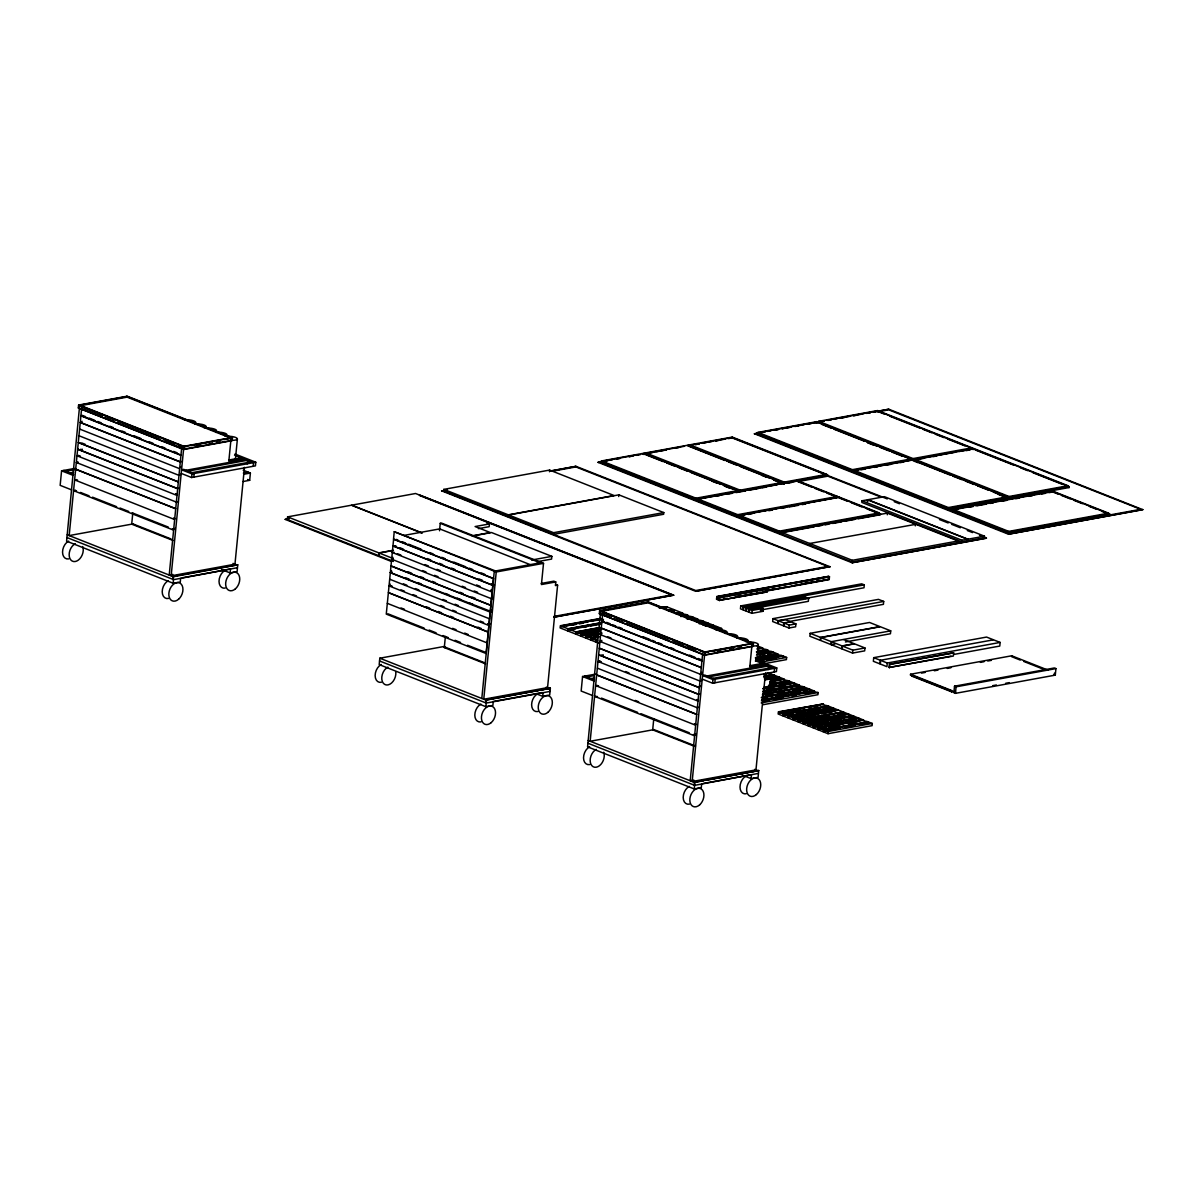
<?xml version="1.0" encoding="UTF-8"?>
<svg xmlns="http://www.w3.org/2000/svg" width="1203" height="1203" viewBox="0 0 1203 1203"><rect width="100%" height="100%" fill="white"/><g stroke="black" fill="none" stroke-linecap="round" stroke-linejoin="round"><path stroke-width="1.5" d="M74.586 468.448L61.579 470.824L60.15 485.35L71.609 489.877M78.315 407.967L78.601 405.065L127.202 396.193L232.45 437.742L232.164 440.644L183.563 449.516L78.315 407.967L184.119 449.426L184.405 446.508L79.157 404.96M81.639 408.298L69.172 535.576L132.977 523.922M82.105 421.291L80.36 422.554L180.179 461.952M82.195 449.095L82.105 449.907L80.556 449.29M132.781 513.14L131.698 524.162L173.082 540.493M181.683 447.787L169.202 575.064L172.841 574.402M174.57 529.109L175.322 528.117M180.615 467.501L181.352 466.508M232.45 437.742L183.848 446.614L171.157 575.831L234.961 564.192L244.465 467.35M173.112 579.455L173.427 576.252L237.758 564.808L237.096 571.636L230.089 572.914L221.487 569.515M180.63 578.372L180.285 582.011L173.277 583.29L173.427 576.252M191.623 477.516L191.969 473.892L255.788 462.238L255.427 465.877L191.623 477.516L181.202 473.411M193.818 477.125L194.179 473.486L183.758 469.381L181.563 469.771L191.969 473.892M230.916 439.937L228.841 461.14L243.156 458.538M235.442 458.914L237.397 438.945M230.089 572.914L230.45 569.29M247.186 463.892L247.532 460.253L188.134 471.095M243.066 481.516L249.683 480.313L250.389 473.05L243.156 470.193M253.231 466.283L253.577 462.644L234.525 455.125M285.201 519.38L288.87 518.854L285.201 519.38L391.336 561.44M421.456 532.869L351.411 505.215L287.592 516.869L287.322 519.591L393.351 561.455M378.614 555.636L378.87 552.899L287.592 516.869M378.945 555.756L379.216 553.034L392.103 550.673M485.395 663.064L443.621 646.567L379.802 658.206L379.186 664.582L485.877 706.702L492.884 705.424L493.23 701.785M495.561 570.974L394.238 531.711L393.531 538.974L493.561 578.463M390.103 584.929L390.193 584.056M391.426 571.56L391.501 570.688M392.734 558.192L392.81 557.32M419.546 495.004L673.635 595.169L553.981 617.154L673.635 595.169M447.125 489.832L441.591 490.989L447.11 489.982M439.516 530.764L440.238 523.32L441.516 523.079L543.515 563.35L541.425 584.553L555.756 581.951L555.41 585.575L557.606 585.169L547.56 687.605L483.756 699.244L496.237 571.981L394.238 531.711M443.817 489.38L443.651 491.065L508.147 516.523L508.313 514.839L614.101 495.531L549.606 470.072L443.817 489.38L508.313 514.839M485.681 663.906L444.298 647.575L445.381 636.552M489.035 522.508L486.824 522.914L489.426 523.937L489.155 526.673L478.418 528.628M491.08 590.538L491.155 589.726M481.801 698.477L494.283 571.199L541.561 562.568M489.937 624.327L490.012 623.455M491.245 610.959L491.335 610.086M485.711 702.868L486.027 699.665L550.357 688.221L549.696 695.048L542.688 696.326L535.816 693.62M485.877 706.702L486.553 699.875L550.357 688.221M508.658 514.974L508.493 516.658L553.41 534.388L663.62 514.267L663.785 512.583L618.868 494.854L508.658 514.974L553.575 532.703L663.785 512.583M549.44 471.756L549.606 470.072M553.41 534.388L553.575 532.703M473.095 535.891L491.501 532.538L551.846 556.357L551.576 559.079L536.839 561.771M542.688 696.326L543.049 692.702M549.846 688.026L550.042 691.424L486.238 703.063L379.531 660.943M600.372 618.432L560.327 625.74L560.117 627.921L567.726 630.928L567.936 628.748L600.703 622.763M550.192 471.02L575.966 466.313L552.027 470.824M600.959 618.673L560.914 625.981L560.824 626.853L601.59 618.913M601.034 622.898L568.267 628.883L568.057 631.064L575.666 634.056L575.876 631.891L599.545 627.56M601.62 623.124L568.854 629.109L568.763 629.981L600.417 623.71M599.876 627.695L576.207 632.011L575.996 634.192L580.688 636.041L580.899 633.861L599.109 630.537M600.462 627.921L576.793 632.252L576.703 633.124L599.259 628.507M599.44 630.673L581.229 633.996L581.019 636.176L585.711 638.026L585.921 635.846L600.477 633.199M612.733 459.606L597.996 462.433L607.199 460.764M600.026 630.913L581.816 634.222L581.726 635.094L598.823 631.485M638.522 454.629L600.222 461.621L600.132 462.493L852.145 561.996L984.31 537.861L984.475 536.177L884.431 496.689L867.904 499.711L867.739 501.395M653.214 452.358L645.635 453.696L645.71 452.884L740.116 490.162L740.04 490.974L644.011 453.2L601.59 460.944L601.515 461.757L695.905 499.019L826.596 475.17L826.672 474.358L732.266 437.08L689.845 444.824L689.755 445.651L784.161 482.914L784.251 482.102L689.845 444.824M599.004 633.65L586.252 635.981L586.041 638.161L590.733 640.011L590.944 637.831L598.222 636.507M595.575 674.131L582.568 676.507L581.154 691.033L592.613 695.56M600.207 634.131L586.748 637.079L586.838 636.207L599.575 633.891M598.553 636.643L591.274 637.966L591.064 640.146L595.756 641.996L595.966 639.816L591.771 639.064L591.861 638.191L599.139 636.868M599.32 613.665L599.605 610.748L648.206 601.891L753.439 643.44L753.168 646.342L704.567 655.214L599.32 613.665L705.108 655.109L705.394 652.206L600.162 610.658M597.515 640.417L597.425 641.289L596.297 639.951L596.086 642.131L599.214 643.364M602.643 613.981L590.162 741.259L653.966 729.619M601.786 633.786L601.876 632.913M603.38 619.334L603.214 621.019L601.936 621.259L701.966 660.748M601.786 640.342L600.056 641.455L699.86 681.018M603.109 655.59L603.184 654.778M618.703 496.538L618.868 494.854M643.906 454.508L644.011 453.2M644.267 454.448L644.342 453.576L684.477 446.253M653.77 718.838L652.688 729.845L694.086 746.191M662.763 608.237L666.402 607.575L666.492 606.703L660.447 607.47M668.056 610.477L673.515 609.485L667.124 606.959L666.402 607.575M724.777 460.448L688.056 445.952L688.146 445.14L645.71 452.884M674.342 610.718L673.845 609.605L668.387 610.613M676.327 613.741L681.785 612.748L682.281 613.846L686.477 614.598L681.018 615.59M695.785 500.268L695.875 499.395L600.222 461.621M695.905 499.019L695.996 498.207L601.59 460.944M696.131 500.388L696.206 499.516L731.153 493.14M681.349 615.725L686.808 614.733L687.304 615.831L691.499 616.583L686.041 617.575M692.326 617.816L691.83 616.718L686.372 617.71M692.958 618.056L693.048 617.184L696.522 618.568L691.063 619.56M695.665 591.29L830.04 566.628L695.665 591.29L441.606 490.839M691.394 619.695L696.853 618.688L697.349 619.801L701.544 620.553M698.732 622.447L702.372 621.786L702.462 620.913L696.417 621.68M699.364 622.688L703.003 622.026L703.093 621.154L706.567 622.522L699.289 623.861M702.672 653.485L690.191 780.747L693.845 780.085M695.65 733.92L696.221 734.672M700.296 686.552L701.048 685.56M701.695 672.327L702.266 673.063M707.394 623.755L706.898 622.658L701.439 623.65M708.026 624.011L708.101 623.139L711.59 624.507L706.131 625.515M694.116 785.138L694.432 781.935L758.762 770.506L758.085 777.333L751.093 778.612L742.492 775.213M701.635 784.07L701.274 787.694L694.281 788.973L694.943 782.145L758.762 770.506M706.462 625.635L711.92 624.643L713.048 625.996L713.123 625.124L716.612 626.492M732.161 438.403L732.266 437.08M828.626 576.357L716.808 596.477L716.522 599.38L717.334 596.673L828.626 576.357L828.356 579.275L791.86 585.921M829.484 576.703L717.665 596.808L717.379 599.711L718.176 597.019L829.484 576.703L829.198 579.605L763.514 591.59M718.522 597.154L766.537 588.688L718.522 597.154L718.236 600.056L727.89 598.598M718.747 600.252L719.033 597.35M719.078 600.387L719.364 597.485L766.867 588.808L767.108 591.921L719.078 600.387L767.108 591.921M719.605 600.598L719.89 597.696L767.394 589.019M717.439 627.725L716.943 626.628L712.973 627.154M712.612 683.214L712.973 679.575L776.777 667.936L776.431 671.56L712.612 683.214L702.191 679.093M714.823 682.808L715.183 679.184L704.763 675.063L702.552 675.469L712.973 679.575M721.424 630.658L721.635 628.477L718.146 627.109L714.507 627.771M738.341 491.275L738.416 490.463L695.996 498.207M737.514 516.734L737.604 515.861L838.762 497.395L797.378 481.05L780.822 484.072M737.619 515.486L737.695 514.673L837.544 496.448L837.453 497.26L737.619 515.486L697.499 499.651L697.575 498.839L737.695 514.673M737.845 516.869L737.935 515.997L779.318 532.327L880.491 513.861L880.401 514.734L858.325 518.764M739.213 516.117L739.304 515.305L839.138 497.08L879.258 512.914L879.182 513.741L779.333 531.952L739.213 516.117L744.762 515.11M874.04 411.907L888.776 409.215L1142.835 509.681L1008.475 534.207L754.401 433.742L758.085 433.08M756.627 433.08L852.28 470.839L912.581 459.832L816.927 422.073L756.627 433.08L756.537 433.952L1008.55 533.44L1140.7 509.32L888.701 409.832L877.679 411.832M864.295 584.869L861.694 583.846L740.732 605.921L740.446 608.823L743.048 609.846L743.334 606.944L864.295 584.869L864.01 587.771L805.363 598.477M911.272 459.711L911.363 458.899L816.957 421.636L757.995 432.388L757.905 433.2L852.31 470.478L973.603 448.448L1068.008 485.726L1067.918 486.538L1008.956 497.305L914.551 460.027L914.641 459.215L1009.046 496.493L1068.008 485.726M743.665 607.079L743.379 609.981L745.995 611.019L746.266 608.101L805.679 597.259L803.063 596.237L743.665 607.079L746.266 608.101M808.611 598.417L806.01 597.395L746.612 608.237L746.326 611.139L748.928 612.177L749.213 609.259L808.611 598.417L808.326 601.335L761.529 609.876M749.544 609.395L749.258 612.297L751.86 613.335L762.882 611.319L763.168 608.417L760.567 607.38L749.544 609.395L752.146 610.432L763.168 608.417M751.86 613.335L752.146 610.432M751.905 645.62L749.83 666.838L764.161 664.221M757.334 646.778L757.409 645.906M757.95 647.034L758.04 646.161L761.514 647.53L757.83 648.206M758.161 648.342L761.86 647.665L762.356 648.763L766.537 649.515L757.304 651.199M751.093 778.612L751.454 774.973M688.146 445.14L782.551 482.418L782.461 483.23L773.724 479.771M758.131 652.432L767.379 650.748L767.454 649.876L757.634 651.334M783.694 484.223L783.77 483.35L688.116 445.576M765.454 673.033L755.965 769.875L692.161 781.529L704.883 651.996L752.371 643.334L752.612 646.447L752.898 643.53L647.65 601.981M779.318 532.327L779.228 533.2L814.19 526.824M779.333 531.952L779.409 531.14L879.258 512.914M784.04 484.147L784.13 483.275L688.477 445.516L697.59 443.847M756.777 654.191L771.559 651.5L767.379 650.748M883.694 601.425L878.476 599.38L772.943 618.643L772.657 621.545L777.875 623.605L778.161 620.688L883.694 601.425L883.408 604.342L788.792 621.605M768.176 669.575L768.537 665.951L709.138 676.793M781.469 534.087L781.634 532.403L887.438 513.095L915.483 524.162L915.318 525.861M768.236 672.838L769.364 674.191L769.454 673.319L772.928 674.688L763.74 676.357M772.401 652.733L771.905 651.635L757.108 654.327M773.018 652.973L773.108 652.101L776.582 653.485M764.07 687.214L770.687 685.996L771.394 678.733L764.146 675.875M778.536 620.838L778.251 623.755L783.454 625.801L783.739 622.898L778.536 620.838L785.153 619.635L790.356 621.695M770.085 676.597L773.755 675.921L773.845 675.048L764.085 676.492M774.221 671.966L774.582 668.342L755.514 660.808M770.717 676.838L774.386 676.161L774.476 675.289L777.95 676.672M757.078 658.432L777.424 654.718L777.499 653.846L756.251 657.199M755.725 660.191L781.604 655.47L777.424 654.718M778.777 677.906L778.281 676.808L767.258 678.808M779.409 678.146L779.499 677.274L764.777 679.951M756.055 660.327L781.95 655.59L783.063 656.943L783.153 656.071L786.627 657.439L786.416 659.62L764.236 663.68M823.017 704.011L778.356 711.83L778.146 713.996L782.837 715.86L783.048 713.68L779.559 712.296L779.484 713.168L778.942 712.056L823.017 704.011L822.942 704.883L827.123 705.635M770.446 681.124L783.303 678.778L783.8 679.89L787.995 680.642L769.634 683.981M789.003 627.996L789.288 625.094L795.905 623.876L795.619 626.793L789.003 627.996L783.785 625.936L784.07 623.034L789.288 625.094M788.176 714.477L783.875 714.913L783.965 714.041L828.04 705.996L827.965 706.868M784.506 715.153L784.582 714.281L828.672 706.236L832.145 707.605L788.07 715.65L784.582 714.281M769.965 684.116L788.912 681.003L788.822 681.875L779.649 683.545M788.07 715.65L787.86 717.83L783.168 715.98L783.965 714.041M816.837 422.945L816.957 421.636M833.062 707.966L788.401 715.785L788.191 717.965L792.882 719.815L793.093 717.635L837.168 709.59L833.694 708.221L788.897 716.898L788.988 716.026L833.062 707.966L832.987 708.838L820.13 711.199M817.198 422.885L817.288 422.012L822.762 421.005M971.934 448.644L972.009 447.832L877.604 410.554L818.641 421.321L818.566 422.133L912.972 459.411M793.845 683.845L793.348 682.748L763.965 688.116M794.476 684.101L794.566 683.229L798.04 684.597L763.138 690.973M809.529 545.17L809.694 543.485L781.634 532.403M809.86 545.29L810.025 543.606L852.31 560.312L958.099 540.989L957.934 542.673M793.424 717.77L793.213 719.95L797.905 721.8L798.115 719.62L793.92 718.868L794.01 717.996L838.085 709.95L794.01 717.996M791.529 687.169L798.867 685.83L798.957 684.958L763.469 691.108M803.063 686.582L798.867 685.83M799.649 720.236L803.138 721.605L847.213 713.559L843.739 712.191L798.942 720.853L799.033 719.98L843.108 711.935L843.032 712.808M762.657 693.966L803.98 686.943L803.89 687.815L792.867 689.83M810.145 633.319L809.86 636.237L820.281 640.342L820.566 637.44L879.964 626.598L869.558 622.477L810.145 633.319L820.566 637.44M803.138 721.605L802.927 723.785L798.236 721.935L799.033 719.98M848.13 713.92L803.469 721.74L803.258 723.92L807.95 725.77L808.16 723.589L852.235 715.544L848.762 714.161L803.965 722.838L804.055 721.965L848.13 713.92L848.671 715.033L848.762 714.161M701.244 443.185L732.251 437.531L827.905 475.29L827.814 476.162L798.642 481.486M808.912 689.8L808.416 688.702L762.507 697.078M809.544 690.041L809.634 689.169L813.108 690.552L761.679 699.935M853.153 715.905L808.491 723.725L808.281 725.905L812.972 727.755L813.183 725.574L857.258 717.529L853.784 716.146L808.987 724.823L809.078 723.95L853.153 715.905L853.077 716.777L849.393 717.439M804.762 693.454L813.935 691.785L814.025 690.913L762.01 700.071M762.807 704.763L817.92 694.717L818.13 692.537L813.935 691.785M890.731 630.838L880.31 626.733L820.897 637.575L820.626 640.477L831.032 644.582L831.318 641.68L890.731 630.838L890.446 633.74L845.438 641.966M858.175 717.89L813.514 725.71L813.303 727.875L817.995 729.74L818.205 727.559L862.28 719.514L858.807 718.131L814.01 726.807L814.1 725.935L858.175 717.89L858.1 718.762M766.642 590.718L828.687 579.395L828.972 576.493M839.138 497.08L839.062 497.892L847.784 501.335M863.198 719.875L818.536 727.68L818.326 729.86L823.017 731.71L823.228 729.544L819.032 728.792L819.123 727.92L863.198 719.875L863.122 720.747L867.303 721.484M842.085 645.936L841.799 648.838L831.378 644.718L831.664 641.816L842.085 645.936L854.205 643.71L843.784 639.605M828.356 730.341L824.055 730.777L824.145 729.905L868.22 721.86L868.145 722.717L858.957 724.401M824.687 731.018L824.762 730.146L868.852 722.101L872.325 723.469L872.115 725.65L828.04 733.695L823.348 731.845L824.145 729.905M828.581 707.108L828.672 706.236M852.28 470.839L852.19 471.711L857.679 470.719M852.31 470.478L852.401 469.666L757.995 432.388M852.521 471.847L852.611 470.974L856.265 470.313M828.04 733.695L828.25 731.514L872.325 723.469M853.904 471.095L853.98 470.283L948.385 507.561L1007.347 496.794L1007.257 497.606L948.31 508.373L853.904 471.095L857.589 470.433M833.694 708.221L832.987 708.838M842.416 646.056L842.13 648.973L852.551 653.079L864.671 650.868L864.957 647.966L854.536 643.846L842.416 646.056L852.837 650.176L864.957 647.966M986.43 538.222L852.07 562.748L986.445 538.072L979.483 535.335M852.145 561.996L852.31 560.312M862.04 500.779L861.874 502.463L961.904 541.951L962.069 540.267L862.04 500.779L867.558 499.771L967.588 539.26L967.423 540.944M843.649 713.063L843.739 712.191M852.551 653.079L852.837 650.176M867.393 501.456L867.558 499.771M850.025 717.695L853.694 717.018L853.784 716.146M888.776 409.215L874.025 412.058M858.716 719.003L858.807 718.131M887.273 514.779L887.438 513.095M873.724 657.665L873.363 661.304L879.979 663.906L880.34 660.282L873.724 657.665L986.565 637.064L993.182 639.68M887.288 663.018L886.927 666.657L880.31 664.041L880.671 660.417L887.288 663.018L1000.129 642.432L999.783 646.056L954.28 654.357M889.017 667.485L889.333 664.282L953.648 652.838L953.347 656.041L889.017 667.485L951.002 656.161M889.528 667.68L889.844 664.492L953.648 652.838M912.866 460.343L913.047 458.584L972.009 447.832M1047.918 670.086L1011.708 655.785L910.536 674.251L910.445 675.124L951.844 691.469M852.611 470.974L948.265 508.734L948.19 509.606L1008.49 498.598L1008.58 497.726L912.912 459.967L859.919 469.636M948.31 508.373L948.385 507.561M951.528 510.929L951.618 510.057L971.844 506.373M952.926 510.192L953.002 509.38L1052.851 491.155L1108.595 513.17L1108.519 513.982L1008.67 532.207L952.926 510.192L958.475 509.185M973.152 449.636L973.242 448.764L877.588 411.005M973.513 449.275L973.603 448.448M955.498 691.244L951.799 691.905L951.919 690.597L910.536 674.251M967.768 540.884L967.934 539.2L867.904 499.711M954.52 686.191L953.874 692.733L955.438 693.349L1055.287 675.124L1055.933 668.597L1054.369 667.966L954.52 686.191L956.084 686.808L1055.933 668.597M955.438 693.349L956.084 686.808M955.302 452.238L913.272 459.907L1008.926 497.666L1008.836 498.538L1069.151 487.531L1069.226 486.659L973.573 448.899L958.956 451.561M1008.956 497.305L1009.046 496.493M1008.475 534.207L1142.85 509.531M1008.55 533.44L1008.64 532.568L1109.798 514.102L1109.722 514.974M1008.67 532.207L1008.746 531.395L1108.595 513.17M1011.708 655.785L1011.618 656.658L1020.249 660.071M1054.429 673.951L1054.52 673.078M127.172 396.509L79.684 405.17L66.586 541.155L173.277 583.29M79.624 405.817L127.112 397.14L231.322 438.283L224.014 439.606M77.082 455.967L78.751 455.516M177.909 501.606L176.255 502.057L76.436 462.508L78.09 462.208M76.421 462.644L78.075 462.343M183.879 446.313L231.382 437.636L231.608 440.749L231.893 437.847L126.661 396.298M187.473 446.283L183.818 446.945L178.6 444.884M191.127 445.621L207.563 442.614M216.705 440.945L220.36 440.283M199.999 445.576L196.36 446.238L200.089 445.636M209.096 443.922L212.736 443.26M209.232 443.967L212.886 443.305M216.54 442.629L220.194 441.967M185.427 448.884L229.262 440.884M65.864 471.245L74.857 469.591M70.03 472.884L73.624 472.223M74.721 480.087L76.375 479.636M181.848 461.516L180.194 461.817L80.375 422.403M228.66 460.042L241.201 457.757M75.323 490.388L73.669 490.689L173.503 530.102M186.059 470.283L245.457 459.441M192.089 472.659L251.502 461.817M178.886 475.185L180.54 474.884M243.352 473.125L248.314 472.223M243.788 474.253L250.389 473.05M179.232 488.238L177.578 488.553L77.744 449.14M826.416 420.343L875.754 411.336M620.086 458.268L616.417 458.929L620.071 458.403M629.289 456.584L632.973 455.907M642.176 454.223L645.861 453.561M649.545 452.884L666.101 449.862M675.304 448.178L678.988 447.516M688.191 445.832L691.875 445.155M695.56 444.493L699.229 443.817M708.432 442.133L712.116 441.471M715.8 440.794L725.003 439.11M728.687 438.433L732.371 437.772L728.507 438.569M767.288 431.396L770.973 430.719M774.657 430.042L778.341 429.381M794.897 426.358L804.1 424.674M824.356 420.975L807.784 423.997L811.454 423.471M833.559 419.306L837.228 418.629M840.912 417.952L850.115 416.283M853.799 415.606L863.002 413.922M866.686 413.246L870.37 412.584M629.184 456.704L632.868 456.027M636.552 455.351L640.252 454.689M656.703 451.681L666.086 450.012M695.289 444.629L699.229 443.967M702.672 443.29L706.356 442.614M715.59 440.93L719.469 440.268M754.386 433.892L765.288 431.862M774.491 430.178L778.326 429.516M794.762 426.479L798.566 425.832M815.138 422.809L824.341 421.125M827.784 420.449L831.468 419.787M840.671 418.103L844.581 417.426M853.574 415.742L857.468 415.08M866.476 413.396L870.355 412.719M552.027 471.275L575.891 466.929L827.905 566.418L695.74 590.538L443.727 491.05M237.758 564.808L173.382 576.718L67.203 534.794M403.922 535.425L439.696 528.899L531.109 564.989M182.239 577.786L229.638 569.139M489.426 523.937L475.095 526.553L490.313 532.553L472.132 535.876M378.87 552.899L393.426 550.237M392.298 552.643L393.967 552.192M740.116 490.162L782.551 482.418M784.251 482.102L826.672 474.358M852.401 469.666L911.363 458.899M695.875 499.395L739.65 491.395L643.996 453.636M783.77 483.35L739.995 491.335L644.342 453.576M785.95 482.944L827.905 475.29M973.242 448.764L912.942 459.772L817.288 422.012M734.838 492.478L777.138 484.749M715.98 496.268L719.68 495.606M728.928 493.907L732.627 493.23M736.326 492.568L745.574 490.869M749.274 490.192L758.507 488.508M762.206 487.832L765.905 487.155M788.1 483.11L791.8 482.433M861.273 469.756L864.957 469.08M874.16 467.396L877.859 466.734M887.062 465.05L890.746 464.373M899.964 462.689L903.648 462.027M920.084 459.02L923.769 458.343M932.987 456.674L936.671 455.997M966.144 450.614L969.829 449.937M391.637 559.335L393.306 558.884M391.998 572.252L390.343 572.553L491.816 611.801M391.983 572.387L390.328 572.688L490.162 612.101L491.816 611.665M748.461 514.433L752.161 513.756M768.807 510.719L772.506 510.042M781.739 508.358L785.439 507.681M789.138 507.004L798.386 505.32M802.085 504.643L805.784 503.967M389.02 586.056L391.832 586.072M531.591 560.042L551.846 556.357M496.237 571.981L543.515 563.35M494.448 584.929L492.794 585.229L392.975 545.816L395.772 545.967M494.433 585.064L492.779 585.365L392.96 545.967L395.757 546.117M817.86 526.162L821.544 525.485M825.213 524.809L828.897 524.147M832.581 523.47L841.769 521.786M845.453 521.125L854.656 519.44M948.265 508.734L1008.58 497.726M1008.926 497.666L1069.226 486.659M541.26 583.455L553.801 581.169L555.756 581.951M975.528 505.696L1052.79 491.591L1109.798 514.102M969.558 507.155L973.257 506.478M976.956 505.801L986.204 504.117M989.904 503.44L993.603 502.764M1002.851 501.08L1006.55 500.403M1015.783 498.719L1019.482 498.042M1028.73 496.358L1032.43 495.681M1041.678 493.997L1045.377 493.32M1049.076 492.644L1052.775 491.967L1057.993 494.027M493.125 598.432L491.471 598.733L391.652 559.184M809.694 543.485L915.829 524.297L958.099 540.989M962.069 540.267L967.588 539.26M967.934 539.2L984.475 536.177M554.027 616.402L671.5 594.959L419.486 495.471M648.176 602.192L600.673 610.853L587.575 746.852L694.281 788.973M602.447 611.169L648.116 602.823L752.311 643.966M659.214 608.041L666.492 606.703M444.298 647.575L445.576 647.334M659.83 608.282L667.124 606.959M566.297 625.846L575.395 624.192M579.034 623.53L588.132 621.861M591.771 621.199L600.868 619.545M572.372 625.109L576.011 624.432M579.651 623.771L583.305 623.109M771.258 589.38L774.912 588.718M804.1 583.395L813.228 581.726M816.882 581.064L820.536 580.387M766.311 590.598L788.206 586.598M736.146 596.598L739.8 595.921M723.71 599.049L727.364 598.387M736.492 596.718L740.146 596.056M743.8 595.38L752.943 593.711M756.597 593.049L760.251 592.387M603.665 621.259L602.011 621.56L701.83 660.958M731.544 597.921L765.725 591.38M668.973 610.838L674.432 609.846M669.59 611.079L675.063 610.086L681.454 612.613L675.996 613.605M570.583 629.65L574.237 628.989M583.335 627.319L586.974 626.658M590.613 625.996L599.711 624.342M571.214 629.891L574.854 629.229M676.913 613.966L682.372 612.974M677.53 614.222L683.003 613.229M582.177 632.116L600.372 628.793M681.936 615.951L687.394 614.959M680.733 616.538L688.026 615.199M592.658 633.109L596.297 632.447M585.996 634.688L589.635 634.011M593.274 633.349L596.914 632.688M686.958 617.936L692.417 616.944M687.575 618.192L693.048 617.184M586.748 637.079L590.387 636.417M594.041 635.755L597.68 635.094M686.868 618.808L690.507 618.147M687.499 619.064L691.139 618.387M691.981 619.921L697.439 618.928M592.493 638.447L597.951 637.44M692.597 620.162L698.071 619.169M591.771 639.064L595.41 638.402M697.003 621.906L702.462 620.913M697.62 622.146L703.093 621.154M600.041 641.605L601.695 641.304M702.026 623.891L707.484 622.883M702.642 624.131L708.101 623.139M702.567 625.004L706.206 624.342M705.229 626.207L712.507 624.868M707.665 626.116L713.123 625.124M713.89 627.515L717.529 626.853M714.432 628.643L718.071 627.981M716.176 629.47L721.635 628.477M783.739 622.898L790.687 621.831L795.905 623.876M598.071 661.65L599.726 661.349L598.086 661.515L697.905 701.063M753.439 643.44L704.853 652.297L599.605 610.748M708.462 651.966L704.808 652.643L699.605 650.582M712.116 651.304L734.041 647.304M737.695 646.643L741.349 645.966M717.364 651.936L721.093 651.319M730.086 649.605L733.875 648.988M737.529 648.327L741.183 647.65M704.597 654.898L750.266 646.567M586.853 676.928L594.056 675.62M591.034 678.582L594.628 677.921M756.898 648.913L762.431 647.891M757.514 649.154L763.063 648.146M538.854 690.477L485.982 700.131L379.802 658.206M542.508 689.815L549.801 688.477L546.312 687.108M756.371 651.906L767.454 649.876M756.988 652.146L768.085 650.131M758.762 652.688L762.446 652.011M493.004 701.529L542.237 692.552M757.695 654.567L772.476 651.861M756.461 655.139L773.108 652.101M759.454 655.094L765.003 654.086M767.469 653.996L771.168 653.319M695.529 725.183L595.726 685.62L598.523 685.77M595.711 685.77L597.365 685.469M755.319 657.891L777.499 653.846M755.95 658.146L778.13 654.086M831.378 644.718L834.837 644.086M757.71 658.673L761.409 657.996M770.642 656.312L774.341 655.635M756.642 660.552L782.521 655.83M755.424 661.139L783.153 656.071M758.401 661.079L763.95 660.071M767.649 659.394L776.897 657.71M766.431 659.981L770.131 659.304M760.747 662.176L786.627 657.439M600.718 634.778L700.522 674.327L702.191 673.891M700.522 674.327L702.176 674.026M749.664 665.74L762.206 663.454M707.048 675.966L766.446 665.124M699.875 680.868L701.529 680.567M713.093 678.357L772.491 667.515M765.153 673.74L768.822 673.063M763.935 674.312L769.454 673.319M764.657 676.718L773.845 675.048M765.288 676.973L774.476 675.289M764.356 678.823L769.303 677.921M767.845 679.048L778.867 677.033M771.439 679.244L776.943 678.236M880.34 660.282L993.513 639.816L1000.129 642.432M770.115 681.003L782.973 678.657L779.499 677.274M700.221 693.936L698.567 694.236L598.748 654.823L698.552 694.387M771.033 681.364L783.89 679.018M769.815 681.936L784.521 679.259M769.74 682.808L773.409 682.146M770.552 684.357L788.912 681.003M771.168 684.597L789.544 681.244L793.018 682.612L763.634 687.981M772.296 684.883L775.965 684.221M785.785 682.793L789.454 682.116M762.717 688.672L793.935 682.973M763.334 688.928L794.566 683.229M766.296 688.883L771.815 687.875M780.988 686.191L784.672 685.53M768.762 688.793L772.431 688.116M781.619 686.447L785.288 685.77M764.055 691.334L798.957 684.958M762.852 691.92L799.589 685.214M763.98 692.206L787.845 687.845M764.597 692.447L768.266 691.785M763.574 694.326L803.98 686.943M762.356 694.898L804.612 687.199L808.085 688.567L762.161 696.943M765.319 694.853L770.837 693.845M780.01 692.176L783.694 691.499M697.259 707.605L698.913 707.304M780.642 692.417L784.311 691.755M793.499 690.071L797.168 689.409M761.243 697.65L809.002 688.928M761.875 697.89L809.634 689.169M763.003 698.176L766.672 697.514M775.86 695.83L786.882 693.83M790.551 693.154L799.739 691.469M803.409 690.808L807.078 690.131M763.619 698.432L767.303 697.755M776.476 696.086L780.161 695.409M762.597 700.296L814.025 690.913M761.379 700.883L814.657 691.154M764.341 700.838L769.86 699.83M773.529 699.154L782.717 697.484M791.905 695.8L795.574 695.139M779.664 698.402L783.333 697.725M792.521 696.056L796.191 695.379M921.483 673.109L925.167 672.447M934.37 670.763L938.039 670.086M947.242 668.417L950.926 667.74M980.355 662.372L984.024 661.695M987.708 661.018L991.392 660.357M761.198 702.928L818.13 692.537M779.559 712.296L823.649 704.251M778.852 712.928L791.709 710.582M795.394 709.905L804.566 708.236M808.251 707.559L817.423 705.89M794.175 710.492L797.845 709.815M814.386 706.808L818.055 706.131M783.048 713.68L828.04 705.996M783.875 714.913L793.063 713.229M796.732 712.567L805.92 710.883M809.589 710.221L820.611 708.206M797.363 712.808L801.033 712.131M823.078 708.116L826.747 707.439M792.582 716.221L803.589 714.206M807.273 713.544L816.446 711.86M806.055 714.116L809.724 713.454M813.408 712.777L817.078 712.116M826.266 710.432L829.935 709.755M794.627 718.251L838.717 710.206L842.19 711.574M795.754 718.537L817.799 714.522M821.469 713.845L832.491 711.83M796.386 718.793L800.055 718.116M809.243 716.432L812.912 715.77M798.115 719.62L843.108 711.935M798.942 720.853L802.612 720.191M806.296 719.514L815.484 717.845M819.153 717.168L828.341 715.499M837.514 713.815L841.198 713.138M992.716 685.65L996.415 684.973M1005.648 683.289L1009.347 682.612M817.935 717.755L821.619 717.078M825.288 716.417L828.957 715.74M838.145 714.056L841.814 713.394M803.965 722.838L831.514 717.815M835.198 717.138L844.371 715.469M808.266 722.417L811.935 721.74M808.987 724.823L814.506 723.815M818.175 723.138L827.363 721.469M831.032 720.792L840.22 719.123M816.957 723.725L820.641 723.063M837.168 720.041L840.837 719.364M814.01 726.807L821.363 725.469M825.032 724.792L828.702 724.116M832.386 723.454L843.408 721.439M847.077 720.777L856.265 719.093M845.859 721.349L849.544 720.687M819.739 728.161L863.829 720.116M820.867 728.447L826.386 727.454M830.055 726.777L839.243 725.093M848.416 723.424L857.604 721.755M828.837 727.364L832.521 726.687M836.19 726.01L839.859 725.349M849.047 723.665L852.716 723.003M823.228 729.544L868.22 721.86M824.055 730.777L840.581 727.755M844.265 727.078L855.288 725.078M865.092 723.635L868.761 722.973M703.499 780.747L694.387 782.401L588.207 740.492M707.138 780.07L758.191 770.762L754.717 769.379M703.229 783.469L750.627 774.822M877.528 411.366L884.521 414.133M889.769 416.208L919.483 427.937M922.987 429.321L931.723 432.764M935.227 434.148L943.964 437.606M947.453 438.975L964.941 445.877M975.272 449.952L1013.723 465.14M1020.715 467.907L1027.708 470.659M1032.956 472.734L1062.67 484.463M1065.663 486.162L1069.151 487.531M1061.482 495.41L1070.189 498.854M1073.678 500.222L1082.384 503.666M1089.347 506.418L1096.324 509.17M1101.542 511.23L1108.519 513.982M818.641 421.321L913.047 458.584M912.942 459.531L1007.347 496.794M822.115 424.509L830.852 427.967M834.356 429.351L864.07 441.08M867.574 442.463L876.31 445.907M879.814 447.29L888.551 450.734M892.04 452.117L902.536 456.268M919.859 463.095L949.573 474.839M953.062 476.208L961.814 479.666M965.302 481.05L974.054 484.493M977.543 485.877L988.039 490.012M993.272 492.087L1007.257 497.606M867.634 442.794L872.852 444.854M913.182 460.779L918.4 462.839M998.4 494.418L1003.618 496.478M953.002 509.38L1008.746 531.395M951.618 510.057L1008.64 532.568M732.191 437.907L887.258 498.914M894.205 501.666L899.438 503.726M939.453 519.531L948.159 522.959M951.648 524.343L960.34 527.771M967.302 530.523L972.52 532.583M822.596 474.102L881.754 497.38M837.544 496.448L797.424 480.614L797.348 481.426L811.303 486.929M839.092 497.531L880.491 513.861M814.777 488.313L823.499 491.756M826.987 493.125L837.453 497.26M851.273 502.719L861.739 506.854M866.972 508.914L879.182 513.741M728.266 461.832L737.018 465.275M740.507 466.659L770.236 478.388M761.439 475.23L766.657 477.29M773.604 480.027L778.822 482.087M645.68 454.704L663.169 461.606M666.657 462.975L675.409 466.433M678.898 467.817L687.65 471.26M691.139 472.644L720.853 484.373M724.356 485.756L733.093 489.215M712.086 481.215L717.304 483.275M724.266 486.027L729.484 488.087M739.304 515.305L779.409 531.14M696.206 499.516L737.604 515.861M598.011 462.298L852.07 562.748M575.966 466.313L830.025 566.778M1023.693 661.424L1044.384 669.59M1053.723 674.507L1055.287 675.124M760.281 610.297L762.882 611.319M740.732 605.921L743.334 606.944M746.612 608.237L749.213 609.259M772.943 618.643L778.161 620.688M820.897 637.575L831.318 641.68M951.874 691.093L911.754 675.259L911.679 676.071L951.799 691.905M673.62 595.32L415.561 493.501L351.757 505.155L422.373 533.034M440.238 523.32L540.282 562.809M234.991 454.027L255.788 462.238M755.98 659.725L776.777 667.936M555.651 584.402L557.606 585.169M78.601 405.065L183.848 446.614M81.353 406.494L175.127 443.516M602.357 612.192L683.981 644.417M687.439 645.785L696.131 649.214M763.664 676.958L767.108 678.312M81.187 408.178L102.345 416.464M105.503 417.787L114.18 421.215M117.653 422.584L159.337 439.035M164.435 440.975L183.653 448.629M602.192 613.876L610.868 617.304M614.342 618.673L623.019 622.101M626.492 623.47L668.176 639.921M673.349 641.906L695.966 650.898M247.592 479.486L249.683 480.313M768.597 685.184L770.687 685.996M82.21 415.336L85.654 416.689M89.112 418.058L94.706 420.313M97.729 421.456L101.187 422.824M109.804 426.223L113.262 427.591M121.879 430.99L125.323 432.358M133.954 435.757L140.856 438.478M149.473 441.892L152.916 443.245M161.548 446.644L164.991 448.012M173.623 451.411L177.067 452.779M396.404 539.425L397.967 540.042M402.148 541.696L405.591 543.049M408.614 544.192L421.08 549.169M429.682 552.568L433.125 553.921M441.727 557.32L445.17 558.688M453.787 562.087L465.832 566.839M469.275 568.192L472.719 569.56M481.32 572.959L484.764 574.312M606.658 622.387L610.101 623.74M612.267 624.643L615.71 626.011M618.733 627.154L622.177 628.507M642.883 636.673L649.77 639.41M651.846 640.282L655.289 641.635M658.402 642.808L661.845 644.176M670.477 647.575L673.921 648.928M689.439 655.064L694.883 657.259M698.071 658.462L701.514 659.83M80.932 415.561L180.961 455.05M81.007 415.862L180.841 455.275M491.741 583.861L493.305 584.478M399.772 547.696L403.216 549.064M427.306 558.568L430.749 559.936M439.351 563.32L442.794 564.688M451.411 568.087L454.839 569.44M478.944 578.959L482.388 580.312M491.726 583.996L493.29 584.613M601.365 628.086L701.184 667.5M601.35 628.237L701.184 667.65M397.396 553.696L400.84 555.064M424.93 564.568L428.373 565.936M436.975 569.335L440.418 570.688M476.568 584.959L480.012 586.312M607.515 636.658L610.959 638.011M79.714 429.08L179.518 468.644M392.313 552.493L492.117 592.056M379.216 553.034L393.005 558.478M422.554 570.583L425.997 571.936M434.599 575.335L438.042 576.688M462.147 586.207L465.576 587.56M474.193 590.959L477.636 592.327M561.545 626.222L567.936 628.748M569.485 629.364L575.876 631.891M577.425 632.492L580.899 633.861M582.447 634.477L585.921 635.846M587.47 636.462L590.944 637.831M789.604 716.266L793.093 717.635M804.672 722.221L808.16 723.589M809.694 724.191L813.183 725.574M814.717 726.176L818.205 727.559M824.762 730.146L828.25 731.514M79.067 435.772L178.871 475.32M81.759 442.975L85.202 444.328M408.133 571.831L411.576 573.184M420.178 576.583L423.621 577.936M432.223 581.335L435.666 582.703M459.772 592.207L463.2 593.575M471.817 596.974L475.26 598.327M78.406 442.448L178.224 481.862L78.39 442.599M391.005 565.861L490.824 605.274M599.395 648.146L699.229 687.56M390.99 566.011L490.809 605.425M599.395 648.282L699.214 687.695M405.757 577.831L409.2 579.184M417.802 582.583L421.245 583.951M445.336 593.455L448.779 594.823M457.381 598.207L460.824 599.575M469.441 602.974L472.884 604.327M601.545 654.973L603.094 655.74M77.729 449.275L177.563 488.689M78.646 455.471L79.894 455.967M175.864 493.862L177.427 494.478L175.849 493.997M599.635 661.169L600.883 661.665M698.417 700.161L696.853 699.544L698.402 700.311M78.631 455.621L79.879 456.117M403.381 583.831L406.825 585.199M415.426 588.583L418.87 589.951M442.96 599.455L446.403 600.823M455.005 604.222L458.448 605.575M599.62 661.304L600.883 661.8M625.545 671.545L628.989 672.898M77.097 455.817L176.901 495.38M389.697 579.229L489.501 618.793M487.801 623.951L489.365 624.568M390.569 585.726L391.817 586.207M401.005 589.831L404.449 591.199M413.05 594.598L416.494 595.951M440.584 605.47L444.027 606.823M452.629 610.222L456.072 611.575M480.177 621.094L483.621 622.447M487.786 624.101L489.35 624.718M389.035 585.921L488.839 625.47M597.44 668.191L697.244 707.74M426.163 606.718L429.606 608.071M438.208 611.47L441.651 612.823M450.253 616.222L453.696 617.59M477.802 627.094L481.245 628.462M75.789 469.185L175.608 508.598M488.207 632.011L388.389 592.598L488.192 632.161M596.778 674.868L696.597 714.281M75.774 469.335L175.593 508.749M596.763 675.018L696.582 714.432M63.774 470.418L73.609 474.298M584.778 676.101L594.598 679.981M61.579 470.824L73.037 475.35M582.568 676.507L594.026 681.033M76.285 479.591L77.533 480.087M173.503 517.982L175.067 518.598M694.492 723.665L696.056 724.281M401.02 607.951L404.464 609.304M452.644 628.342L456.087 629.695M464.689 633.094L468.132 634.447M635.229 700.417L638.673 701.785M74.736 479.937L174.54 519.501M387.321 603.35L487.14 642.913M75.218 490.343L76.481 490.839M80.496 492.433L89.097 495.816M92.541 497.185L116.631 506.689M119.999 508.027L128.736 511.47M132.119 512.809L156.225 522.328M156.706 522.523L168.27 527.079M172.435 528.734L173.999 529.35M387.922 613.801L402.87 619.695M403.411 619.921L415.11 624.537M415.471 624.673L424.073 628.071M429.095 630.056L436.118 632.823M443.005 635.545L448.328 637.65M455.05 640.297L460.569 642.477M467.561 645.244L485.035 652.146M597.47 696.522L594.673 696.372L694.492 735.785M601.485 698.116L637.635 712.387M640.988 713.71L677.214 728.01M677.71 728.206L689.259 732.762M693.439 734.416L695.003 735.033M132.751 523.831L171.052 538.959M233.006 563.41L237.202 565.064M653.755 729.529L695.529 746.025M236.931 567.801L173.638 579.651L66.932 537.53M757.92 773.484L694.642 785.348L587.936 743.213M748.552 641.996A6.707 1.91 5.6 0 1 758.206 644.116A6.707 1.91 5.6 0 1 751.529 645.891M727.71 633.77A6.707 1.91 5.6 0 1 735.725 634.868A6.707 1.91 5.6 0 1 736.567 637.274M736.717 638.056A6.707 1.91 5.6 0 1 746.146 638.973A6.707 1.91 5.6 0 1 745.89 641.68M705.454 625.71A6.707 1.91 5.6 0 1 714.251 626.417A6.707 1.91 5.6 0 1 715.725 629.049M715.875 629.831A6.707 1.91 5.6 0 1 725.304 630.748A6.707 1.91 5.6 0 1 725.048 633.455M689.349 804.175A9.669 6.556 -68.5 0 1 683.199 797.424A9.669 6.556 -68.5 0 1 689.319 786.371M746.161 793.8A9.669 6.556 -68.5 0 1 740.01 787.048A9.669 6.556 -68.5 0 1 746.131 775.995M603.726 752.251A9.669 6.556 -68.5 0 1 599.35 765.8A9.669 6.556 -68.5 0 1 590.327 762.326A9.669 6.556 -68.5 0 1 596.267 749.394M589.681 764.582A9.669 6.556 -68.5 0 1 583.53 757.83A9.669 6.556 -68.5 0 1 589.65 746.777M480.959 721.905A9.669 6.556 -68.5 0 1 474.809 715.138A9.669 6.556 -68.5 0 1 480.929 704.101M537.771 711.529A9.669 6.556 -68.5 0 1 531.621 704.778A9.669 6.556 -68.5 0 1 537.726 693.725M395.802 672.071A9.669 6.556 -68.5 0 1 389.742 684.281A9.669 6.556 -68.5 0 1 381.817 679.319A9.669 6.556 -68.5 0 1 387.877 667.124M381.291 682.312A9.669 6.556 -68.5 0 1 375.141 675.56A9.669 6.556 -68.5 0 1 381.261 664.507M227.547 436.313A6.707 1.91 5.6 0 1 237.217 438.433A6.707 1.91 5.6 0 1 230.54 440.193M206.705 428.088A6.707 1.91 5.6 0 1 214.089 428.945A6.707 1.91 5.6 0 1 216.284 431.185M215.713 432.373A6.707 1.91 5.6 0 1 225.156 433.291A6.707 1.91 5.6 0 1 224.886 435.982M184.465 420.027A6.707 1.91 5.6 0 1 193.247 420.719A6.707 1.91 5.6 0 1 194.721 423.351M194.871 424.133A6.707 1.91 5.6 0 1 204.315 425.065A6.707 1.91 5.6 0 1 204.044 427.757M168.36 598.492A9.669 6.556 -68.5 0 1 162.21 591.726A9.669 6.556 -68.5 0 1 168.33 580.688M225.172 588.117A9.669 6.556 -68.5 0 1 219.021 581.365A9.669 6.556 -68.5 0 1 225.141 570.312M82.721 546.568A9.669 6.556 -68.5 0 1 78.345 560.102A9.669 6.556 -68.5 0 1 69.323 556.643A9.669 6.556 -68.5 0 1 75.278 543.711M68.691 558.899A9.669 6.556 -68.5 0 1 62.541 552.147A9.669 6.556 -68.5 0 1 68.661 541.094M393.607 539.275L386.268 614.101L486.102 653.515L493.441 578.688L393.607 539.275M791.213 427.02L782.01 428.704L791.078 427.155M699.59 804.912A9.669 6.556 -68.5 0 0 701.154 788.927A9.669 6.556 -68.5 0 0 689.875 798.837A9.669 6.556 -68.5 0 0 699.59 804.912M756.401 794.551A9.669 6.556 -68.5 0 0 757.965 778.567A9.669 6.556 -68.5 0 0 746.687 788.476A9.669 6.556 -68.5 0 0 756.401 794.551M491.185 722.642A9.669 6.556 -68.5 0 0 492.764 706.657A9.669 6.556 -68.5 0 0 481.486 716.567A9.669 6.556 -68.5 0 0 491.185 722.642M547.997 712.266A9.669 6.556 -68.5 0 0 549.576 696.296A9.669 6.556 -68.5 0 0 538.282 706.191A9.669 6.556 -68.5 0 0 547.997 712.266M178.6 599.229A9.669 6.556 -68.5 0 0 180.164 583.244A9.669 6.556 -68.5 0 0 168.886 593.154A9.669 6.556 -68.5 0 0 178.6 599.229M235.397 588.853A9.669 6.556 -68.5 0 0 236.976 572.869A9.669 6.556 -68.5 0 0 225.698 582.778A9.669 6.556 -68.5 0 0 235.397 588.853"/></g></svg>
